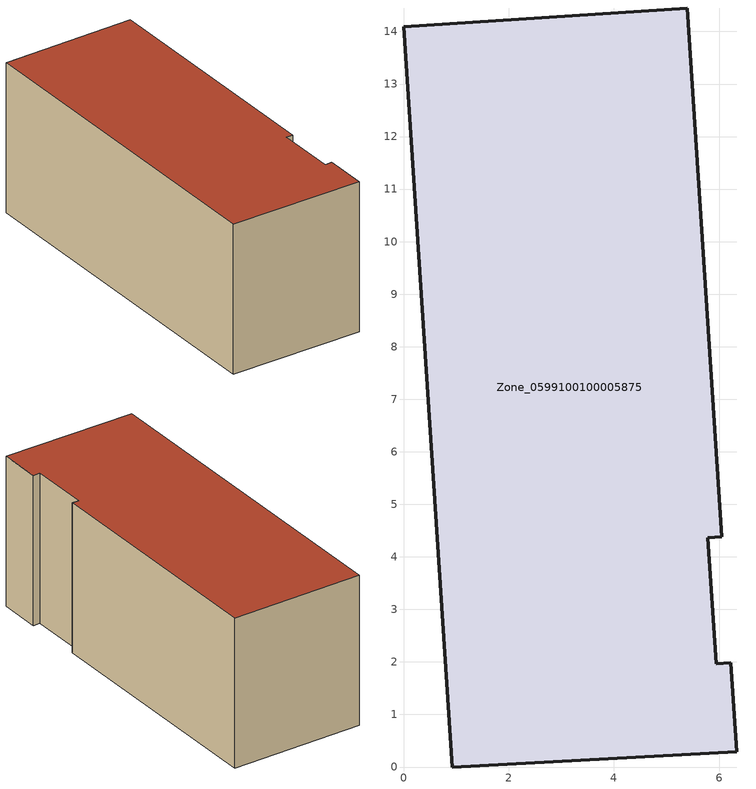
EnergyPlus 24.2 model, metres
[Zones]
Zone_0599100100005875
 floor ground (C_G): 0,14.09 5.39,14.45 6.05,4.38 5.79,4.36 5.95,1.96 6.22,1.98 6.33,0.29 0.92,0 z0
 wall outside (C_F): 0.92,0 6.33,0.29 6.22,1.98 5.95,1.96 5.79,4.36 6.05,4.38 5.39,14.45 0,14.09 0.92,0 z0:6.16
 roof outside (C_R): 5.39,14.45 0,14.09 0.92,0 6.33,0.29 6.22,1.98 5.95,1.96 5.79,4.36 6.05,4.38 z6.16
[BUILDING]
Pand.0599100100005875: North Axis=0; Terrain=City; Loads Convergence Tolerance Value=0.04; Temperature Convergence Tolerance Value=0.4; Solar Distribution=FullExterior; Maximum Number of Warmup Days=25; Minimum Number of Warmup Days=1
[Site:Location]
Rotterdam.The.Hague.AP_ZH_NLD Design_Conditions: Latitude=51.96; Longitude=4.45; Time Zone=1; Elevation=-4.5
[SITE:GROUNDTEMPERATURE:BUILDINGSURFACE]
18, 18, 18, 18, 18, 18, 18, 18, 18, 18, 18, 18
[MATERIAL] Thermal Absorptance=0.9; Solar Absorptance=0.7; Visible Absorptance=0.7
Name | Roughness | Thickness | Conductivity | Density | Specific Heat
G.TI.2006-2014 | MediumSmooth | 0.15 | 0.06 | 540 | 1210
F.TI.2006-2014 | Rough | 0.3 | 0.12 | 1920 | 840
R.TI.2006-2014 | MediumRough | 0.2 | 0.08 | 1500 | 1000
[CONSTRUCTION]
C_G: G.TI.2006-2014
C_F: F.TI.2006-2014
C_R: R.TI.2006-2014
[ZONE]
Zone_0599100100005875: Type=1; Multiplier=1; Ceiling Height=Autocalculate; Volume=Autocalculate; Floor Area=autocalculate; Part of Total Floor Area=Yes
[ZONEINFILTRATION:DESIGNFLOWRATE]
Infil_Zone_0599100100005875: Zone or ZoneList or Space or SpaceList=Zone_0599100100005875; Schedule=AlwaysOn; Design Flow Rate Calculation Method=Flow/Area; Flow Rate per Floor Area=0.0015; Constant Term Coefficient=1; Temperature Term Coefficient=0; Velocity Term Coefficient=0; Velocity Squared Term Coefficient=0
[HVACTEMPLATE:ZONE:IDEALLOADSAIRSYSTEM]
Zone_0599100100005875: Maximum Heating Supply Air Temperature=50; Minimum Cooling Supply Air Temperature=13; Maximum Heating Supply Air Humidity Ratio=0.0156; Minimum Cooling Supply Air Humidity Ratio=0.0077; Heating Limit=NoLimit; Cooling Limit=NoLimit; Dehumidification Control Type=ConstantSensibleHeatRatio; Cooling Sensible Heat Ratio=0.7; Dehumidification Setpoint=60; Humidification Control Type=None; Humidification Setpoint=30; Outdoor Air Method=None; Outdoor Air Flow Rate per Person=0.00944; Outdoor Air Flow Rate per Zone Floor Area=0; Outdoor Air Flow Rate per Zone=0; Demand Controlled Ventilation Type=None; Outdoor Air Economizer Type=NoEconomizer; Heat Recovery Type=None; Sensible Heat Recovery Effectiveness=0.7; Latent Heat Recovery Effectiveness=0.65
[ZONECONTROL:THERMOSTAT]
ThermostatControl_Zone_0599100100005875: Zone or ZoneList=Zone_0599100100005875; Control Type Schedule=DualSetpointControlType; Control 1=Thermostat_Zone_0599100100005875; Temperature Difference Between Cutout And Setpoint=0
[THERMOSTATSETPOINT:DUALSETPOINT]
Thermostat_Zone_0599100100005875: Heating Setpoint Temperature Schedule=HeatingSetpoint_Zone_0599100100005875; Cooling Setpoint Temperature Schedule=CoolingSetpoint_Zone_0599100100005875
[SCHEDULE:COMPACT]
HeatingSetpoint_Zone_0599100100005875: Through: 12/31, For: AllDays, Until: 24:00, 21
CoolingSetpoint_Zone_0599100100005875: Through: 12/31, For: AllDays, Until: 24:00, 24
DualSetpointControlType: Through: 12/31, For: AllDays, Until: 24:00, 4
AlwaysOn: Through: 12/31, For: AllDays, Until: 24:00, 1
